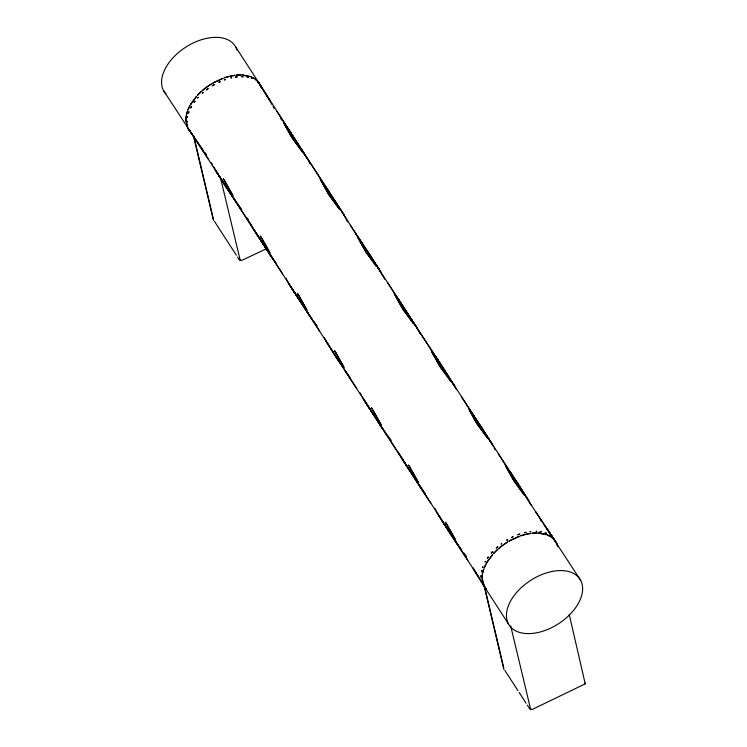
<?xml version="1.0" encoding="UTF-8"?>
<svg xmlns="http://www.w3.org/2000/svg" width="747" height="747" viewBox="0 0 747 747"><rect width="100%" height="100%" fill="white"/><g stroke="black" fill="none" stroke-linecap="round" stroke-linejoin="round"><path stroke-width="1.12" d="M527.345 705.149L529.856 709.015L532.219 709.454L585.228 683.85L569.223 614.398M266.707 248.62L241.795 260.414L239.432 259.975L237.555 257.071M486.241 589.308L472.823 567.533M280.293 117.942L282.338 120.678M285.065 124.338L307.839 159.681M320.052 178.85L342.658 212.951L347.635 221.906M355.721 234.269L357.085 236.099M359.12 238.844L370.745 255.689L384.658 279.163M394.108 293.356L398.198 298.837M403.996 310.939L413.446 323.628L402.082 307.773L394.93 295L403.315 310.033M431.14 350.604L432.504 352.435M469.527 409.683L481.834 427.452L492.983 445.95M505.196 465.11L507.241 467.855M515.075 482.693L524.534 495.392L513.17 479.527L506.018 466.763L514.403 481.787M540.184 519.623L541.547 521.453M543.592 524.189L556.198 542.565L535.59 511.499M203.324 150.427L187.992 128.4L190.009 131.285L188.3 129.007M204.687 152.248L206.732 154.993M241.72 209.505L225.323 186.255L213.623 166.768M249.545 222.027L253.42 228.993L276.026 263.103M301.769 303.534L312.367 319.445M313.731 321.266L317.139 325.832M350.082 377.608L336.411 358.018L324.161 337.532M410.346 471.534L376.423 419.039L383.015 429.376L391.195 440.347M412.26 474.354L425.501 493.944M449.89 532.546L461.842 550.278M463.887 553.023L466.614 556.674M259.657 83.935L257.948 81.647L271.917 104.421M270.059 100.518L258.182 81.881L305.626 155.703L299.995 147.346M474.13 570.447L486.008 589.084C469.555 561.735 450.469 536.047 434.689 508.296M485.737 588.589L484.224 586.423L484.523 587.03M276.381 110.733L341.491 210.701L352.444 228.554M300.051 147.402L344.115 215.024M350.446 225.239L379.681 270.209L374.051 261.852M353.042 229.516L362.631 243.653M368.953 253.859L416.116 326.495L398.795 299.78M381.147 272.272L371.558 258.145L372.809 260.003M387.469 282.487L451.216 380.867M409.86 317.279L444.801 370.195L456.501 389.691M448.172 376.423L445.614 372.65L451.244 380.998M449.451 378.299L455.203 386.778M461.525 396.993L480.265 426.042M473.719 415.407L435.23 356.086L443.783 369.728M479.583 425.034L472.253 413.343L510.743 472.664M485.195 433.671L492.226 444.035M498.557 454.251L518.483 485.223L516.616 482.282M515.393 480.34L509.286 470.591L518.866 484.7L531.117 505.187M509.286 470.591L538.185 515.785L555.889 541.958M529.259 501.284L520.304 488.099L522.172 490.872M208.6 159.456L163.481 90.508M214.931 169.672L234.903 200.364L227.116 188.085M233.447 198.3L271.936 257.622M282.655 273.962L216.387 171.735L222.064 180.391M288.986 284.177L308.959 314.87M299.902 300.714L253.42 228.993L270.47 255.549M319.688 331.22L290.443 286.25L286.026 278.286M326.019 341.435L356.721 388.468M338.204 359.849L290.443 286.25L299.911 300.668M344.535 370.064L375.227 417.097L372.706 413.25M363.042 398.683L383.015 429.376M430.776 502.983L421.205 488.883L398.216 452.038M437.107 513.189L457.08 543.881M467.799 560.231L438.564 515.262L446.136 526.794M409.832 317.251L416.088 326.532M485.139 433.615L490.77 441.972L480.041 425.622M523.423 492.721L527.802 499.22L517.073 482.87M372.874 409.898L371.436 407.759L381.11 424.688L373.425 410.878M240.301 260.61L220.524 177.926M530.725 709.65L510.677 625.846M546.309 527.849L580.708 580.447A42.206 25.771 -32.9 0 1 536.794 632.765A42.206 25.771 -32.9 0 1 516.084 593.081A42.206 25.771 -32.9 0 1 580.708 580.447M547.775 529.912L555.451 541.566L555.105 540.884M223.334 182.315L225.855 186.162L188.599 129.016L189.262 130.333M371.446 411.326L362.295 396.769M410.364 471.469L401.531 458.004L449.292 531.603L447.397 528.717M235.837 47.21L261.245 86.503M482.945 584.462L508.352 623.754M214.38 221.243L236.304 255.138M504.804 670.292L517.951 690.62M519.212 692.562L526.093 703.207M398.805 299.808L404.921 309.547M324.142 184.332L330.856 195.042M332.079 196.993L333.918 199.916L332.144 197.021M287.109 127.074L295.056 139.745M420.047 486.633L364.508 400.756L381.558 427.312M436.687 358.158L444.418 370.717M288.575 129.138L295.121 139.773M494.084 447.939L495.196 449.927M416.714 327.466L420.58 334.423M308.941 161.669L310.052 163.658M273.019 106.41L274.13 108.399M360.082 392.791L361.184 394.78M247.341 218.049L248.443 220.038M211.41 162.79L212.521 164.779M260.796 86.204L260.311 85.233L261.263 87.81M584.938 682.945L585.228 683.85M484.588 586.815L503.777 667.995M483.505 583.304L503.88 669.499M193.669 135.693L213.353 218.955M193.408 135.609L213.465 220.458M165.797 93.833A42.206 25.771 -32.9 0 1 186.993 46.379A42.206 25.771 -32.9 0 1 236.986 50.049M186.292 115.57L185.91 119.595L186.292 115.57M187.002 121.275L187.021 122.125L187.002 121.275M187.404 117.046L187.544 116.56L187.404 117.046M481.087 575.582L481.124 577.207L481.087 575.582M481.46 571.698L481.778 570.549L481.46 571.698M482.525 573.593L482.142 577.618L482.525 573.593M186.881 112.956L186.451 114.879L187.544 111.004L186.881 112.956M483.113 570.988L482.683 572.902L483.776 569.027L483.113 570.988M188.954 111.798L188.449 113.348L188.954 111.798M482.823 566.861L482.683 567.346L482.823 566.861M187.917 109.902L189.757 105.99L187.917 109.902M484.149 567.925L485.98 564.013L484.149 567.925M191.027 107.26L190.672 108.054L191.671 106.251L191.027 107.26M485.083 561.921L485.419 561.389L485.083 561.921M191.008 103.721L190.27 105.047L196.489 96.4L191.008 103.721M487.24 561.753L486.502 563.079L492.712 554.423L487.24 561.753M194.127 102.348L195.014 101.256L194.127 102.348M488.183 557.001L487.474 558.13L488.183 557.001M197.992 97.568L197.572 98.081L198.366 97.194L197.992 97.568M492.04 552.229L491.246 553.21L492.768 551.501L492.04 552.229M197.974 94.729L197.283 95.504L201.223 91.573L197.974 94.729M494.206 552.752L493.506 553.536L497.455 549.596L494.206 552.752M202.521 93.058L203.025 92.637L202.521 93.058M496.568 547.71L496.195 548.083L497.773 546.729L496.568 547.71M203.903 89.248L201.933 90.957L206.004 87.642L203.903 89.248M500.135 547.271L498.165 548.98L502.236 545.665L500.135 547.271M208.049 88.613L206.396 89.892L208.049 88.613M501.648 543.564L501.144 543.984L501.648 543.564M207.18 86.736L206.76 87.063L211.56 83.86L207.18 86.736M503.413 544.768L502.992 545.086L507.792 541.892L503.413 544.768M213.11 85.242L212.232 85.83L214.305 84.607L213.11 85.242M507.166 539.894L506.699 540.202L507.783 539.567L507.166 539.894M214.174 82.319L212.643 83.225L223.148 78.248L214.174 82.319M510.406 540.352L508.875 541.248L519.38 536.281L510.406 540.352M218.918 82.133L220.281 81.572L218.918 82.133M512.974 536.794L511.639 537.504L512.974 536.794M224.875 79.668L224.24 79.938L225.37 79.527L224.875 79.668M518.932 534.329L517.708 534.833L519.884 534.049L518.932 534.329M225.286 77.483L224.287 77.837L229.478 76.306L225.286 77.483M521.518 535.506L520.519 535.87L525.711 534.329L521.518 535.506M230.842 77.912L231.421 77.809L230.842 77.912M524.889 532.564L524.403 532.714L526.271 532.322L524.889 532.564M232.69 75.624L230.328 76.119L234.988 75.307L232.69 75.624M528.923 533.647L526.56 534.152L531.22 533.33L528.923 533.647M237.116 76.866L235.277 77.128L237.116 76.866M530.715 531.547L530.127 531.649L530.715 531.547M236.285 75.13L240.646 74.98L236.285 75.13M532.508 533.162L536.878 533.003L532.508 533.162M242.196 76.642L241.309 76.68L243.242 76.745L242.196 76.642M536.253 531.294L536.794 531.35L536.253 531.294M243.083 75.064L241.655 75.017L250.301 76.633L243.083 75.064M539.315 533.087L537.887 533.041L546.524 534.665L539.315 533.087M247.313 77.165L248.349 77.464L247.313 77.165M541.36 531.827L540.193 531.705L541.36 531.827M251.879 78.463L251.384 78.323L251.879 78.463M545.926 533.115L544.993 532.854L546.552 533.442L545.926 533.115M251.832 77.212L251.113 76.941L254.512 78.706L251.832 77.212M548.055 535.235L547.346 534.964L550.744 536.729L548.055 535.235M255.782 80.48L255.782 80.48M549.829 535.132L550.586 535.776L549.829 535.132M552.593 538.092L551.239 537.093L553.76 539.25L552.593 538.092M256.37 80.069L255.007 79.07L257.528 81.227L256.37 80.069M259.125 83.459L258.182 82.544L259.125 83.459M191.12 132.929L191.951 133.76L191.12 132.929M302.358 151.865L292.226 138.27L283.851 123.246L291.003 136.01L302.358 151.865M339.39 209.123L329.259 195.518L320.874 180.494L328.026 193.258L339.39 209.123M376.423 266.38L366.291 252.775L357.906 237.751L365.059 250.516L376.423 266.38M450.478 380.886L440.347 367.281L431.962 352.257L439.115 365.022L450.478 380.886M487.502 438.134L477.37 424.539L468.995 409.505L476.147 422.279L487.502 438.134M298.772 145.525L297.493 143.639L298.744 145.497M453.737 384.714L452.486 382.856L453.737 384.714M224.754 180.886L223.325 178.748L232.999 195.677L224.754 180.886M261.786 238.134L260.348 236.005L270.031 252.925L261.786 238.134M298.819 295.392L297.381 293.254L307.054 310.182L298.819 295.392M335.842 352.64L334.413 350.511L344.087 367.431L335.842 352.64M409.898 467.146L408.469 465.017L418.143 481.946L409.898 467.146M446.93 524.403L445.501 522.265L455.175 539.194L446.93 524.403M408.581 315.393L407.358 313.451L408.581 315.393M557.029 544.227L556.543 543.256L557.813 546.692L557.029 544.227M483.879 585.732L482.16 578.467L483.879 585.732M187.646 127.709L185.928 120.444L187.646 127.709M481.843 581.493L481.488 580.372L481.843 581.493M187.544 126.168L187.348 124.973L187.544 126.168"/></g></svg>
